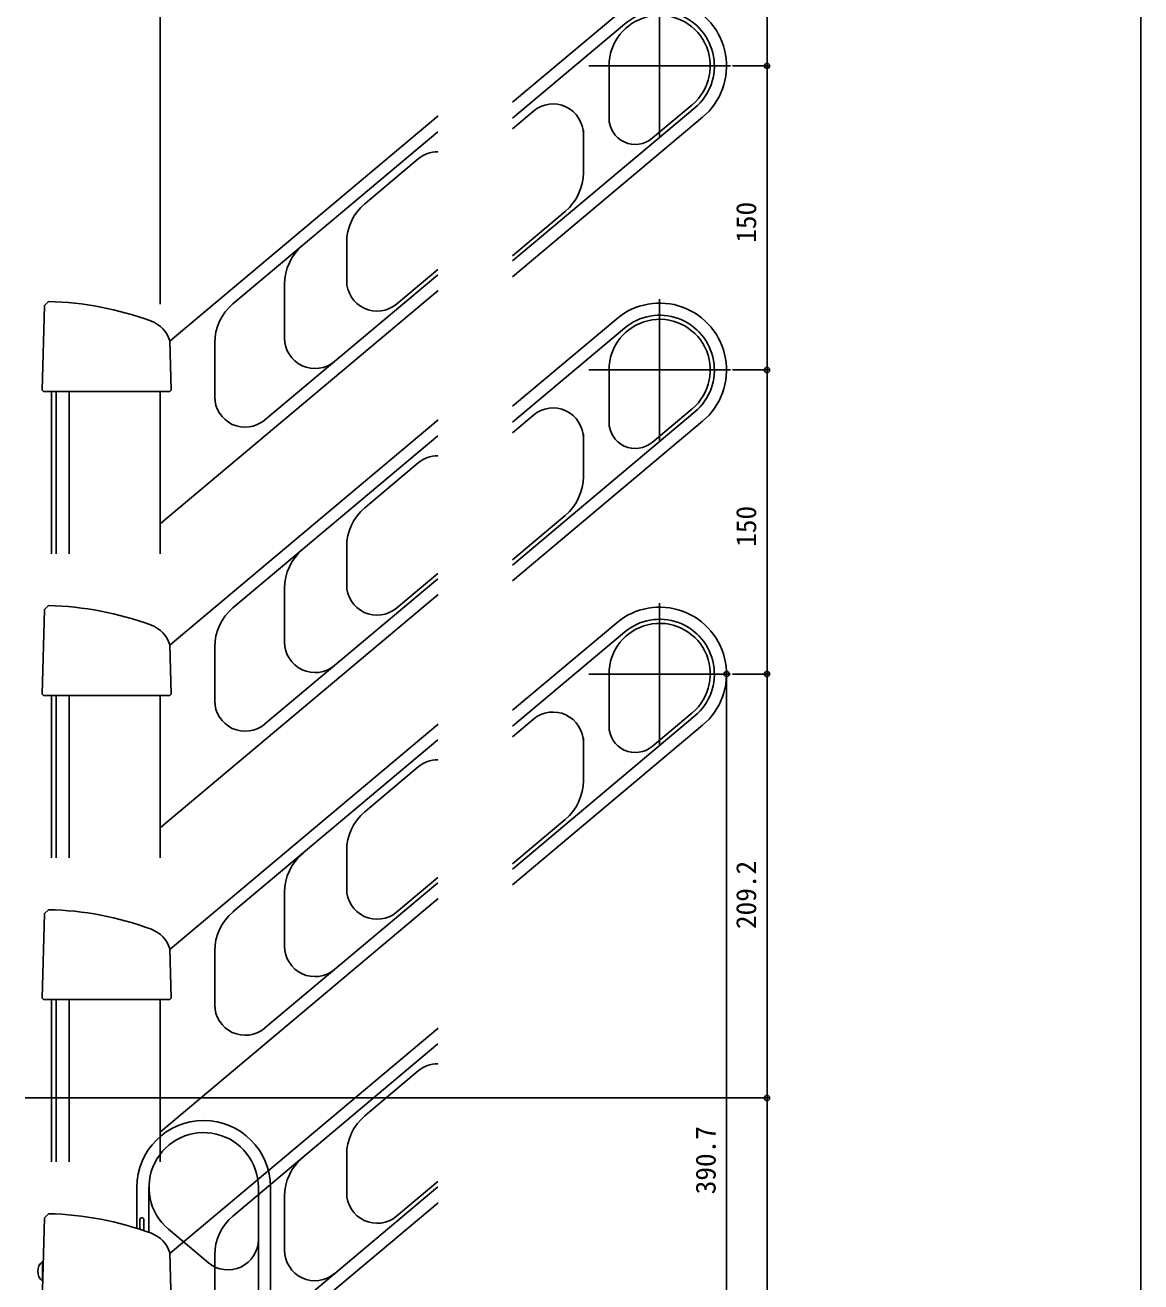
# Model space of a CAD drawing. Units: millimetres, scale not verified. Extents: x -990 to 990, y -1600 to 1602.
# Drawn here: x 439 to 990, y 359 to 979 of the extents above; entities that cross this region are included whole.
import ezdxf
from ezdxf.enums import TextEntityAlignment as Align

# ---------------------------------------------------------------- set-up
doc = ezdxf.new("R2010")
doc.units = ezdxf.units.MM
doc.header["$LTSCALE"] = 8
for name, color, linetype in [('0-4_YKK_13', 4, 'Continuous'), ('0-5_YKK_D', 6, 'Continuous'), ('0-6_YKK_ZWAK', 7, 'Continuous')]:
    doc.layers.add(name, color=color, linetype=linetype)
doc.styles.add('ＭＳ ゴシック', font='')
doc.styles.get('ＭＳ ゴシック').set_extended_font_data('MS Gothic')

msp = doc.modelspace()

# ---------------------------------------------------------------- linework, layer by layer
at = {"layer": '0-4_YKK_13'}
for p, q in [((752.475, 923.416), (752.475, 993.416)), ((731.263, 983.695), (679.816, 940.527)), ((735.119, 979.099), (679.816, 932.694)), ((717.475, 958.416), (787.475, 958.416)), ((727.475, 958.416), (727.475, 932.682)), ((679.816, 862.202), (769.833, 937.736)), ((748.831, 922.723), (768.548, 939.268)), ((643.084, 933.756), (510.798, 822.755)), ((679.816, 927.473), (690.174, 936.164)), ((773.687, 933.136), (679.816, 854.37)), ((642.984, 925.924), (541.801, 841.021)), ((714.816, 905.839), (714.816, 926.817)), ((606.914, 890.436), (633.342, 912.611)), ((679.816, 864.813), (705.886, 886.688)), ((597.984, 852.451), (597.984, 871.285)), ((622.626, 840.96), (642.984, 858.042)), ((557.477, 783.682), (642.984, 855.432)), ((567.342, 824.128), (567.342, 850.795)), ((643.084, 847.599), (506.065, 732.626)), ((752.475, 773.416), (752.475, 843.416)), ((447.67, 798.47), (448.763, 840.198)), ((448.763, 840.198), (450.814, 842.158)), ((731.263, 833.695), (679.816, 790.527)), ((735.119, 829.099), (679.816, 782.694)), ((511.334, 798.47), (510.696, 822.834)), ((532.87, 795.203), (532.87, 821.869)), ((717.475, 808.416), (787.475, 808.416)), ((727.475, 808.416), (727.475, 782.682)), ((448.352, 797.788), (447.67, 798.47)), ((510.652, 797.788), (448.352, 797.788)), ((452.37, 717.788), (452.37, 797.788)), ((454.57, 717.788), (454.57, 797.788)), ((460.97, 717.788), (460.97, 797.788)), ((505.97, 717.788), (505.97, 797.788)), ((511.334, 798.47), (510.652, 797.788)), ((679.816, 712.202), (769.833, 787.736)), ((748.831, 772.723), (768.548, 789.268)), ((643.084, 783.756), (510.798, 672.755)), ((679.816, 777.473), (690.174, 786.164)), ((773.687, 783.136), (679.816, 704.37)), ((642.984, 775.924), (541.801, 691.021)), ((714.816, 755.839), (714.816, 776.817)), ((606.914, 740.436), (633.342, 762.611)), ((679.816, 714.813), (705.886, 736.688)), ((597.984, 702.451), (597.984, 721.285)), ((622.626, 690.96), (642.984, 708.042)), ((557.477, 633.682), (642.984, 705.432)), ((567.342, 674.128), (567.342, 700.795)), ((643.084, 697.599), (506.065, 582.626)), ((447.67, 648.47), (448.763, 690.198)), ((448.763, 690.198), (450.814, 692.158)), ((752.475, 623.416), (752.475, 693.416)), ((731.263, 683.695), (679.816, 640.527)), ((735.119, 679.099), (679.816, 632.694)), ((511.334, 648.47), (510.696, 672.834)), ((532.87, 645.203), (532.87, 671.869)), ((717.475, 658.416), (787.475, 658.416)), ((727.475, 658.416), (727.475, 632.682)), ((448.352, 647.788), (447.67, 648.47)), ((510.652, 647.788), (448.352, 647.788)), ((452.37, 567.788), (452.37, 647.788)), ((454.57, 567.788), (454.57, 647.788)), ((460.97, 567.788), (460.97, 647.788)), ((505.97, 567.788), (505.97, 647.788)), ((511.334, 648.47), (510.652, 647.788)), ((748.831, 622.723), (768.548, 639.268)), ((643.084, 633.756), (510.798, 522.755)), ((679.816, 562.202), (769.833, 637.736)), ((679.816, 627.473), (690.174, 636.164)), ((773.687, 633.136), (679.816, 554.37)), ((714.816, 605.839), (714.816, 626.817)), ((642.984, 625.924), (541.801, 541.021)), ((606.914, 590.436), (633.342, 612.611)), ((679.816, 564.813), (705.886, 586.688)), ((597.984, 552.451), (597.984, 571.285)), ((622.626, 540.96), (642.984, 558.042)), ((557.477, 483.682), (642.984, 555.432)), ((643.084, 547.599), (506.065, 432.626)), ((567.342, 524.128), (567.342, 550.795)), ((447.67, 498.47), (448.763, 540.198)), ((448.763, 540.198), (450.814, 542.158)), ((511.334, 498.47), (510.696, 522.834)), ((532.87, 495.203), (532.87, 521.869)), ((448.352, 497.788), (447.67, 498.47)), ((510.652, 497.788), (448.352, 497.788)), ((452.37, 417.788), (452.37, 497.788)), ((454.57, 417.788), (454.57, 497.788)), ((460.97, 417.788), (460.97, 497.788)), ((505.97, 417.788), (505.97, 497.788)), ((511.334, 498.47), (510.652, 497.788)), ((643.084, 483.756), (510.798, 372.755)), ((642.984, 475.924), (541.801, 391.021)), ((606.914, 440.436), (633.342, 462.611)), ((597.984, 402.451), (597.984, 421.285)), ((494.407, 405.188), (494.407, 384.991)), ((500.407, 405.188), (500.407, 382.957)), ((557.477, 333.682), (642.984, 405.432)), ((560.407, 405.188), (560.407, -99.242)), ((622.626, 390.96), (642.984, 408.042)), ((643.084, 397.599), (506.065, 282.626)), ((567.342, 374.128), (567.342, 400.795)), ((448.763, 390.198), (450.814, 392.158)), ((447.67, 348.47), (448.763, 390.198)), ((495.907, 384.508), (495.907, 389.188)), ((497.907, 389.188), (497.907, 383.838)), ((510.051, 384.505), (529.765, 367.963)), ((511.334, 348.47), (510.696, 372.834)), ((447.886, 368.639), (447.886, 358.937)), ((448.126, 365.888), (447.886, 365.888)), ((532.87, 345.203), (532.87, 371.869)), ((448.016, 361.688), (447.886, 361.688))]:
    msp.add_line(p, q, dxfattribs=at)
msp.add_lwpolyline([(554.407, 325.827), (554.407, 379.45), (554.407, 405.192)], dxfattribs=at)
for centre, radius, start, end in [((752.475, 958.416), 33, 310, 130), ((752.475, 958.416), 25, 310, 180), ((752.475, 958.416), 27, 310, 130), ((699.816, 924.673), 15, 0, 130), ((740.475, 932.682), 13, 180, 310), ((642.984, 901.121), 15, 90, 130), ((689.816, 905.839), 25, 310, 0), ((622.984, 871.285), 25, 130, 180), ((592.342, 850.795), 25, 130, 180), ((612.984, 852.451), 15, 180, 310), ((447.747, 687.688), 154.5, 69.60904, 88.86229), ((557.87, 821.869), 25, 130, 180), ((752.475, 808.416), 33, 310, 130), ((496.352, 818.447), 15, 17.00535, 69.60904), ((752.475, 808.416), 25, 310, 180), ((752.475, 808.416), 27, 310, 130), ((582.342, 824.128), 15, 180.00001, 310), ((547.87, 795.203), 15, 180.00001, 310), ((699.816, 774.673), 15, 0, 130), ((740.475, 782.682), 13, 180, 310), ((642.984, 751.121), 15, 90, 130), ((689.816, 755.839), 25, 310, 0), ((622.984, 721.285), 25, 130, 180), ((592.342, 700.795), 25, 130, 180), ((612.984, 702.451), 15, 180, 310), ((447.747, 537.688), 154.5, 69.60904, 88.86229), ((557.87, 671.869), 25, 130, 180), ((752.475, 658.416), 33, 310, 130), ((496.352, 668.447), 15, 17.00535, 69.60904), ((752.475, 658.416), 25, 310, 180), ((752.475, 658.416), 27, 310, 130), ((582.342, 674.128), 15, 180.00001, 310), ((547.87, 645.203), 15, 180.00001, 310), ((699.816, 624.673), 15, 0, 130), ((740.475, 632.682), 13, 180, 310), ((642.984, 601.121), 15, 90, 130), ((689.816, 605.839), 25, 310, 0), ((622.984, 571.285), 25, 130, 180), ((592.342, 550.795), 25, 130, 180), ((612.984, 552.451), 15, 180, 310), ((447.747, 387.688), 154.5, 69.60904, 88.86229), ((557.87, 521.869), 25, 130, 180), ((496.352, 518.447), 15, 17.00535, 69.60904), ((582.342, 524.128), 15, 180.00001, 310), ((547.87, 495.203), 15, 180.00001, 310), ((642.984, 451.121), 15, 90, 130), ((622.984, 421.285), 25, 130, 180), ((527.407, 405.188), 33, 0, 180), ((527.407, 405.188), 27, 0, 229.99999), ((527.407, 405.188), 27, 0, 229.99999), ((592.342, 400.795), 25, 130, 180), ((612.984, 402.451), 15, 180, 310), ((447.747, 237.688), 154.5, 69.60904, 88.86229), ((557.87, 371.869), 25, 130, 180), ((496.907, 389.188), 1, 0, 180), ((496.352, 368.447), 15, 17.00535, 69.60904), ((539.407, 379.454), 15, 230.00011, 0), ((582.342, 374.128), 15, 180.00001, 310), ((451.584, 363.788), 6.1, 127.32274, 232.67726)]:
    msp.add_arc(centre, radius, start, end, dxfattribs=at)
at = {"layer": '0-5_YKK_D'}
for p, q in [((505.97, 840.957), (505.97, 1156.265)), ((805.475, 958.416), (805.475, 1108.416)), ((788.475, 958.416), (806.475, 958.416)), ((788.475, 958.416), (806.475, 958.416)), ((805.475, 808.416), (805.475, 958.416)), ((788.475, 808.416), (806.475, 808.416)), ((788.475, 808.416), (806.475, 808.416)), ((805.475, 658.416), (805.475, 808.416)), ((786.475, 658.416), (784.475, 658.416)), ((785.475, 658.416), (785.475, 267.758)), ((788.475, 658.416), (806.475, 658.416)), ((788.475, 658.416), (806.475, 658.416)), ((805.475, 449.258), (805.475, 658.416)), ((439.27, 449.258), (806.475, 449.258)), ((439.27, 449.258), (806.475, 449.258)), ((805.475, 449.258), (805.475, 2.216))]:
    msp.add_line(p, q, dxfattribs=at)
for centre in [(805.475, 958.416), (805.475, 958.416), (805.475, 808.416), (805.475, 808.416), (785.475, 658.416), (805.475, 658.416), (805.475, 658.416), (805.475, 449.258), (805.475, 449.258)]:
    msp.add_circle(centre, 1.275, dxfattribs=at)
at = {"layer": '0-6_YKK_ZWAK'}
msp.add_line((990, 1520), (990, -1600), dxfattribs=at)

# ---------------------------------------------------------------- texts
at = {"layer": '0-5_YKK_D', "style": 'ＭＳ ゴシック'}
for s, p in [('150', (803.075, 871.176)), ('150', (803.075, 721.176)), ('209.2', (803.075, 532.597)), ('390.7', (783.075, 401.739))]:
    msp.add_text(s, height=9.897, rotation=90, dxfattribs=at).set_placement(p, align=Align.BOTTOM_LEFT)

doc.saveas('drawing.dxf')
